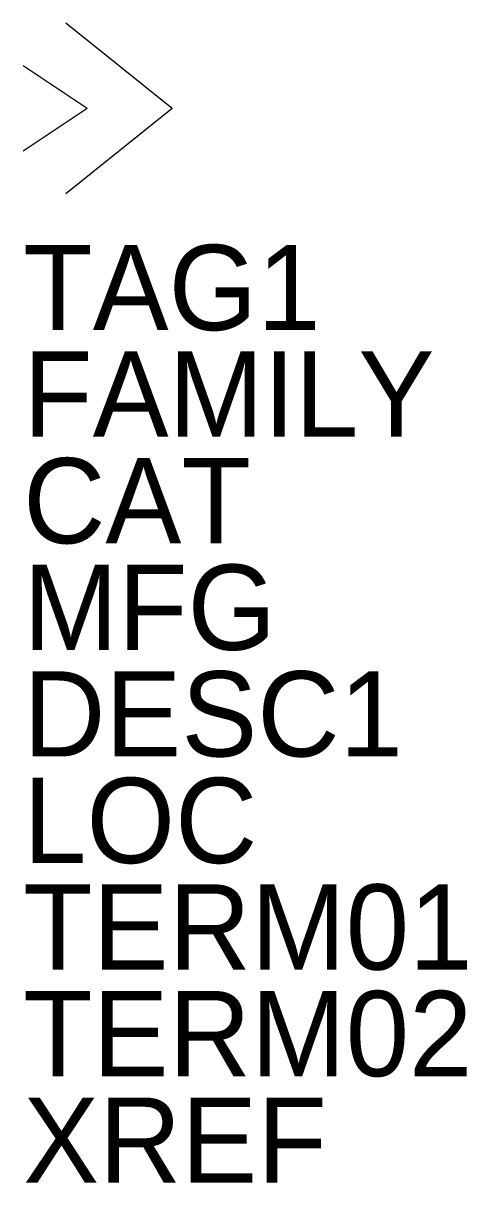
# Model space of a CAD drawing. Extents: x -0.22 to 0.43, y -1.57 to 0.12.
import ezdxf

# ---------------------------------------------------------------- set-up
doc = ezdxf.new("R2010")
doc.units = 0
doc.layers.get('0').update_dxf_attribs({"linetype": 'CONTINUOUS'})

msp = doc.modelspace()

# ---------------------------------------------------------------- linework, layer by layer
for p, q in [((0, 0), (-0.15625, 0.125)), ((-0.125, 0), (-0.21875, 0.0625)), ((-0.125, 0), (-0.21875, -0.0625)), ((0, 0), (-0.15625, -0.125))]:
    msp.add_line(p, q)

# ---------------------------------------------------------------- texts
for tag, p in [('TAG1', (-0.21875, -0.325)), ('FAMILY', (-0.21875, -0.48125)), ('CAT', (-0.21875, -0.6375)), ('MFG', (-0.21875, -0.79375)), ('DESC1', (-0.21875, -0.95)), ('LOC', (-0.21875, -1.10625)), ('TERM01', (-0.21875, -1.2625)), ('TERM02', (-0.21875, -1.41875)), ('XREF', (-0.21875, -1.575))]:
    msp.add_attdef(tag, p, '', height=0.125)

doc.saveas('drawing.dxf')
